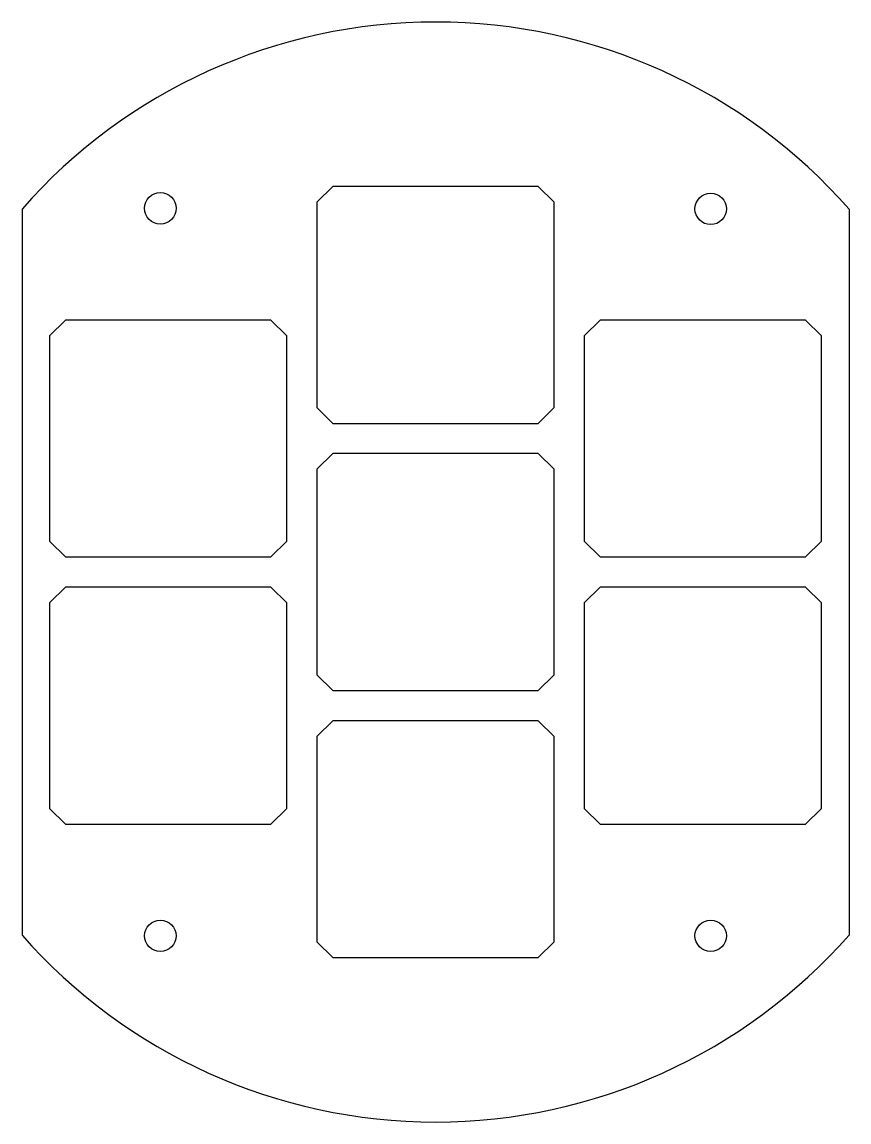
# Model space of a CAD drawing. Header units: millimetres. Extents: x 2104 to 2209, y 1648 to 1788.
import ezdxf

# ---------------------------------------------------------------- set-up
doc = ezdxf.new("R2010")
doc.units = ezdxf.units.MM
for name, color, linetype in [('holder_hole', 80, 'Continuous'), ('holder_outline', 10, 'Continuous'), ('holder_support', 140, 'Continuous')]:
    doc.layers.add(name, color=color, linetype=linetype)

# ---------------------------------------------------------------- blocks, each defined once
blk = doc.blocks.new('*U17')
at = {"layer": 'holder_support'}
blk.add_lwpolyline([(-15.075, 13.075), (-15.075, -13.075), (-13.075, -15.075), (13.075, -15.075), (15.075, -13.075), (15.075, 13.075), (13.075, 15.075), (-13.075, 15.075), (-15.075, 13.075)], dxfattribs=at)
blk = doc.blocks.new('*U19')
at = {"color": 0, "linetype": 'ByBlock', "lineweight": -2, "transparency": 16777216}
for p in [(0, 68), (0, 34), (0, 0)]:
    blk.add_blockref('*U17', p, dxfattribs=at)
blk = doc.blocks.new('*U20')
at = {"layer": 'holder_support'}
blk.add_lwpolyline([(-15.075, 13.075), (-15.075, -13.075), (-13.075, -15.075), (13.075, -15.075), (15.075, -13.075), (15.075, 13.075), (13.075, 15.075), (-13.075, 15.075), (-15.075, 13.075)], dxfattribs=at)
blk = doc.blocks.new('*U21')
at = {"color": 0, "linetype": 'ByBlock', "lineweight": -2, "transparency": 16777216}
for p in [(0, 34), (68, 34), (0, 0), (68, 0)]:
    blk.add_blockref('*U20', p, dxfattribs=at)

msp = doc.modelspace()

# ---------------------------------------------------------------- linework, layer by layer
at = {"layer": 'holder_hole'}
for centre in [(2121.11, 1764.47), (2191.11, 1764.4), (2121.11, 1671.88), (2191.11, 1671.88)]:
    msp.add_circle(centre, 2, dxfattribs=at)
at = {"layer": 'holder_outline'}
for p, q in [((2103.52, 1764.38), (2103.52, 1671.98)), ((2208.7, 1764.38), (2208.7, 1671.98))]:
    msp.add_line(p, q, dxfattribs=at)
for points in [[(2208.7, 1764.38, 0.215752), (2156.11, 1788.18, 0.215752), (2103.52, 1764.38)], [(2103.52, 1671.98, 0.215752), (2156.11, 1648.18, 0.215752), (2208.7, 1671.98)]]:
    msp.add_lwpolyline(points, format="xyb", dxfattribs=at)

# ---------------------------------------------------------------- block references
for name, p in [('*U19', (2156.11, 1684.18)), ('*U21', (2122.11, 1701.18))]:
    msp.add_blockref(name, p)

doc.saveas('drawing.dxf')
